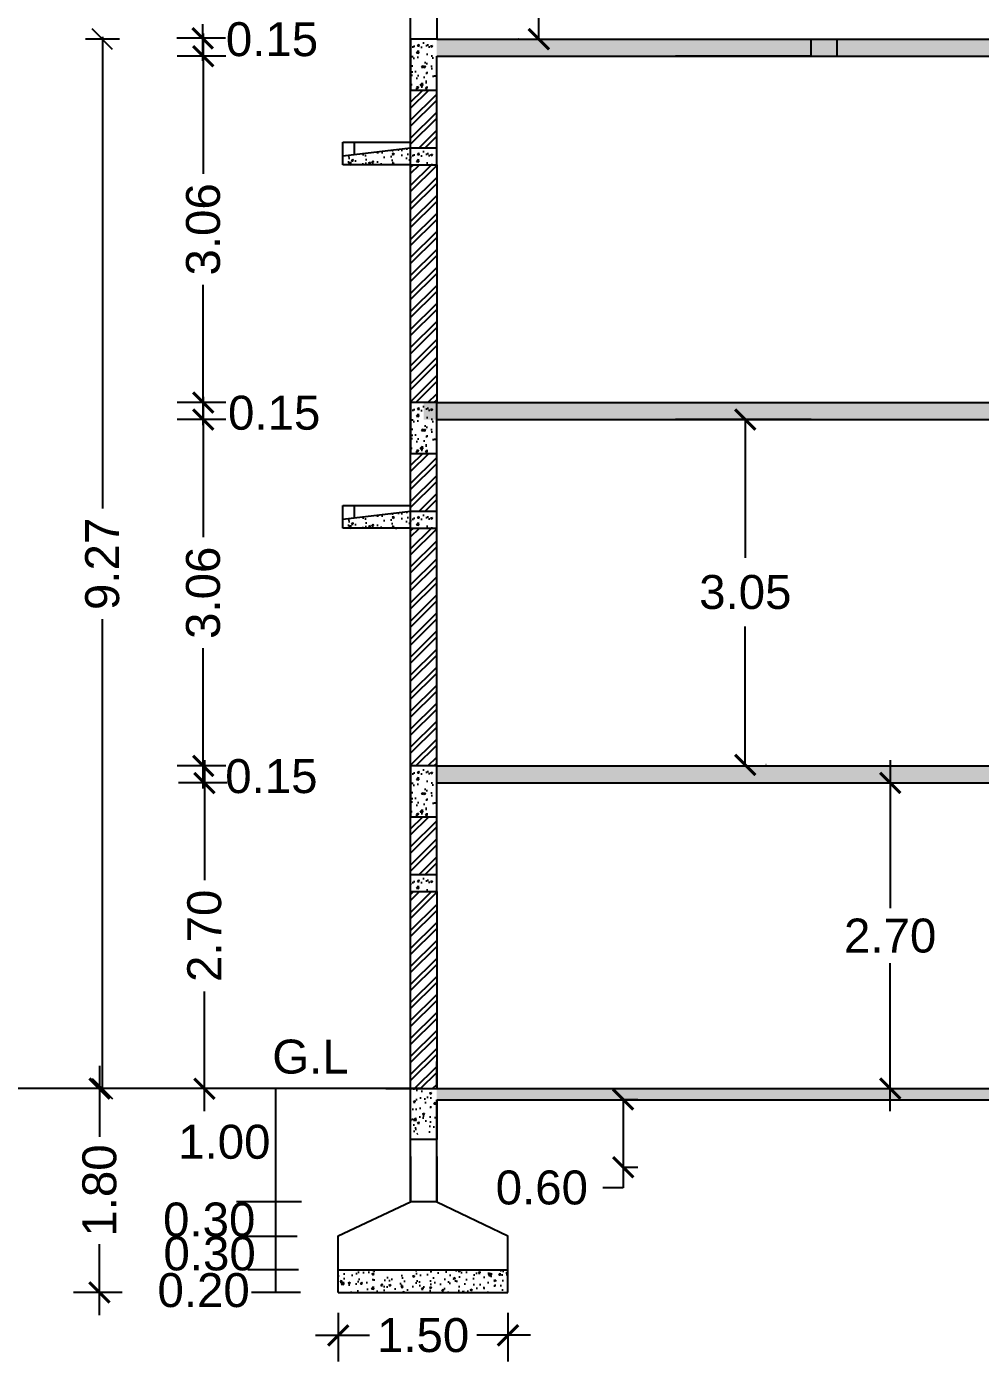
# Model space of a CAD drawing. Header units: metres. Extents: x 5674 to 70840, y 2109 to 4276.
# Drawn here: x 5699.32 to 5707.75, y 2150.93 to 2162.72 of the extents above; entities that cross this region are included whole.
import ezdxf

# ---------------------------------------------------------------- set-up
doc = ezdxf.new("R2010")
doc.units = ezdxf.units.M
for name, color, linetype in [('BLK_1_FLR_0__STILT_HEIGHT', 7, 'Continuous'), ('BLK_1_FLR_1_REGULAR_ROOM_1', 7, 'Continuous'), ('BLK_1_HT_OF_BLDG', 7, 'Continuous'), ('BLK_1_PARAPET_HT', 233, 'Continuous'), ('BLK_1_PLINTH_HEIGHT', 7, 'Continuous')]:
    doc.layers.add(name, color=color, linetype=linetype)
doc.styles.add('S.M.S .HEADING', font='arial.ttf')
doc.styles.get("Standard").update_dxf_attribs({"font": 'arial.ttf'})
doc.dimstyles.get("Standard").update_dxf_attribs({"dimtxt": 0.18, "dimasz": 0.18, "dimexe": 0.18, "dimexo": 0.0625, "dimgap": 0.09, "dimtad": 0, "dimtih": 1, "dimtoh": 1, "dimdec": 4, "dimzin": 0, "dimdsep": 46, "dimtxsty": 'Standard', "dimcen": 0.09, "dimsd1": 1, "dimsd2": 1, "dimadec": 0, "dimazin": 0, "dimtfac": 1, "dimtdec": 4, "dimtofl": 0, "dimtmove": 0, "dimatfit": 3, "dimfxl": 0, "dimtolj": 1, "dimtzin": 0, "dimarcsym": 0})
doc.dimstyles.new('STANDARD$0', dxfattribs={"dimtxt": 0.25, "dimasz": 0.18, "dimexe": 0.15, "dimexo": 0.15, "dimgap": 0.1, "dimtad": 0, "dimzin": 0, "dimdsep": 46, "dimtxsty": 'Standard', "dimblk": 'OBLIQUE', "dimcen": 0.0625, "dimdle": 0.02, "dimadec": 0, "dimazin": 0, "dimtfac": 1, "dimtix": 1, "dimtofl": 0, "dimtmove": 2, "dimatfit": 3, "dimldrblk": 'OBLIQUE', "dimfxl": 0, "dimtolj": 1, "dimtzin": 0, "dimarcsym": 0})

# ---------------------------------------------------------------- blocks, each defined once
blk = doc.blocks.new('_ArchTick')
at = {"color": 0, "linetype": 'ByBlock', "const_width": 0.15}
blk.add_lwpolyline([(-0.5, -0.5), (0.5, 0.5)], dxfattribs=at)
blk = doc.blocks.new('*D18')
at = {"color": 0}
for p, q in [((5702.076, 2151.363), (5702.076, 2150.933)), ((5703.576, 2151.363), (5703.576, 2150.933)), ((5701.876, 2151.163), (5702.351, 2151.163)), ((5703.776, 2151.163), (5703.301, 2151.163))]:
    blk.add_line(p, q, dxfattribs=at)
at = {"layer": 'Defpoints', "color": 0}
for p in [(5702.076, 2152.066), (5703.576, 2152.066), (5703.576, 2151.163)]:
    blk.add_point(p, dxfattribs=at)
at = {"color": 0, "xscale": 0.18, "yscale": 0.18, "zscale": 0.18, "rotation": 180}
blk.add_blockref('_ArchTick', (5702.076, 2151.163), dxfattribs=at)
at = {"color": 0, "xscale": 0.18, "yscale": 0.18, "zscale": 0.18}
blk.add_blockref('_ArchTick', (5703.576, 2151.163), dxfattribs=at)
at = {"color": 0, "insert": (5702.826, 2151.163), "char_height": 0.3, "attachment_point": 5}
blk.add_mtext('\\A1;1.50', dxfattribs=at)
blk = doc.blocks.new('*D37')
at = {"color": 0}
for p, q in [((5700.883, 2159.452), (5700.883, 2158.212)), ((5701.083, 2159.252), (5700.653, 2159.252)), ((5700.883, 2155.992), (5700.883, 2157.233)), ((5701.083, 2156.192), (5700.653, 2156.192))]:
    blk.add_line(p, q, dxfattribs=at)
at = {"layer": 'Defpoints', "color": 0}
for p in [(5700.883, 2159.252), (5702.716, 2159.252), (5702.716, 2156.192)]:
    blk.add_point(p, dxfattribs=at)
at = {"color": 0, "xscale": 0.18, "yscale": 0.18, "zscale": 0.18}
for p, rotation in [((5700.883, 2159.252), 90), ((5700.883, 2156.192), 270)]:
    blk.add_blockref('_ArchTick', p, dxfattribs=dict(at, rotation=rotation))
at = {"color": 0, "insert": (5700.883, 2157.722), "char_height": 0.3, "attachment_point": 5, "rotation": 90}
blk.add_mtext('\\A1;3.06', dxfattribs=at)
blk = doc.blocks.new('*D38')
at = {"color": 0}
for p, q in [((5700.883, 2162.662), (5700.883, 2161.422)), ((5701.083, 2162.462), (5700.653, 2162.462)), ((5700.883, 2159.202), (5700.883, 2160.443)), ((5701.083, 2159.402), (5700.653, 2159.402))]:
    blk.add_line(p, q, dxfattribs=at)
at = {"layer": 'Defpoints', "color": 0}
for p in [(5700.883, 2162.462), (5702.716, 2162.462), (5702.716, 2159.402)]:
    blk.add_point(p, dxfattribs=at)
at = {"color": 0, "xscale": 0.18, "yscale": 0.18, "zscale": 0.18}
for p, rotation in [((5700.883, 2162.462), 90), ((5700.883, 2159.402), 270)]:
    blk.add_blockref('_ArchTick', p, dxfattribs=dict(at, rotation=rotation))
at = {"color": 0, "insert": (5700.883, 2160.932), "char_height": 0.3, "attachment_point": 5, "rotation": 90}
blk.add_mtext('\\A1;3.06', dxfattribs=at)
blk = doc.blocks.new('*D39')
at = {"color": 0}
for p, q in [((5700.894, 2156.242), (5700.894, 2155.184)), ((5701.094, 2156.042), (5700.664, 2156.042)), ((5700.894, 2153.142), (5700.894, 2154.2)), ((5701.094, 2153.342), (5700.664, 2153.342))]:
    blk.add_line(p, q, dxfattribs=at)
at = {"layer": 'Defpoints', "color": 0}
for p in [(5703.439, 2156.042), (5700.894, 2153.342), (5702.716, 2153.342)]:
    blk.add_point(p, dxfattribs=at)
at = {"color": 0, "xscale": 0.18, "yscale": 0.18, "zscale": 0.18}
for p, rotation in [((5700.894, 2156.042), 90), ((5700.894, 2153.342), 270)]:
    blk.add_blockref('_ArchTick', p, dxfattribs=dict(at, rotation=rotation))
at = {"color": 0, "insert": (5700.894, 2154.692), "char_height": 0.3, "attachment_point": 5, "rotation": 90}
blk.add_mtext('\\A1;2.70', dxfattribs=at)
blk = doc.blocks.new('*D40')
at = {"color": 0}
for p, q in [((5699.967, 2153.542), (5699.967, 2152.917)), ((5700.167, 2153.342), (5699.737, 2153.342)), ((5699.967, 2151.342), (5699.967, 2151.967)), ((5700.167, 2151.542), (5699.737, 2151.542))]:
    blk.add_line(p, q, dxfattribs=at)
at = {"layer": 'Defpoints', "color": 0}
for p in [(5702.716, 2153.342), (5699.967, 2151.542), (5702.716, 2151.542)]:
    blk.add_point(p, dxfattribs=at)
at = {"color": 0, "xscale": 0.18, "yscale": 0.18, "zscale": 0.18}
for p, rotation in [((5699.967, 2153.342), 90), ((5699.967, 2151.542), 270)]:
    blk.add_blockref('_ArchTick', p, dxfattribs=dict(at, rotation=rotation))
at = {"color": 0, "insert": (5699.967, 2152.442), "char_height": 0.3, "attachment_point": 5, "rotation": 90}
blk.add_mtext('\\A1;1.80', dxfattribs=at)
blk = doc.blocks.new('_Oblique')
at = {"color": 0, "linetype": 'ByBlock', "lineweight": -2}
blk.add_line((-0.5, -0.5), (0.5, 0.5), dxfattribs=at)
blk = doc.blocks.new('*D58')
at = {"layer": 'BLK_1_HT_OF_BLDG', "color": 0, "linetype": 'ByBlock', "lineweight": -2}
blk.add_line((5700.142, 2162.612), (5699.842, 2162.612), dxfattribs=at)
at = {"layer": 'BLK_1_HT_OF_BLDG', "color": 0, "lineweight": -2}
for p, q in [((5699.992, 2162.632), (5699.992, 2158.467)), ((5699.992, 2153.322), (5699.992, 2157.488)), ((5700.142, 2153.342), (5699.842, 2153.342))]:
    blk.add_line(p, q, dxfattribs=at)
at = {"layer": 'Defpoints', "color": 0}
for p in [(5703.34, 2162.612), (5699.992, 2153.342), (5703.34, 2153.342)]:
    blk.add_point(p, dxfattribs=at)
at = {"layer": 'BLK_1_HT_OF_BLDG', "color": 0, "lineweight": -2, "xscale": 0.18, "yscale": 0.18, "zscale": 0.18}
for p, rotation in [((5699.992, 2162.612), 90), ((5699.992, 2153.342), 270)]:
    blk.add_blockref('_Oblique', p, dxfattribs=dict(at, rotation=rotation))
at = {"layer": 'BLK_1_HT_OF_BLDG', "color": 0, "lineweight": 35, "insert": (5699.992, 2157.977), "char_height": 0.3, "attachment_point": 5, "rotation": 90}
blk.add_mtext('\\A1;9.27', dxfattribs=at)
blk = doc.blocks.new('*D21')
at = {"color": 0}
for p, q in [((5700.879, 2164.02), (5700.879, 2163.695)), ((5701.079, 2163.82), (5700.649, 2163.82)), ((5700.879, 2162.42), (5700.879, 2162.745)), ((5701.079, 2162.62), (5700.649, 2162.62))]:
    blk.add_line(p, q, dxfattribs=at)
at = {"layer": 'Defpoints', "color": 0}
for p in [(5703.654, 2163.82), (5700.879, 2162.62), (5703.654, 2162.62)]:
    blk.add_point(p, dxfattribs=at)
at = {"color": 0, "xscale": 0.18, "yscale": 0.18, "zscale": 0.18}
for p, rotation in [((5700.879, 2163.82), 90), ((5700.879, 2162.62), 270)]:
    blk.add_blockref('_ArchTick', p, dxfattribs=dict(at, rotation=rotation))
at = {"color": 0, "insert": (5700.879, 2163.22), "char_height": 0.3, "attachment_point": 5, "rotation": 90}
blk.add_mtext('\\A1;1.20', dxfattribs=at)
blk = doc.blocks.new('*D96')
at = {"layer": 'BLK_1_FLR_0__STILT_HEIGHT', "color": 0}
for p, q in [((5706.953, 2156.242), (5706.953, 2154.935)), ((5706.953, 2153.142), (5706.953, 2154.449))]:
    blk.add_line(p, q, dxfattribs=at)
at = {"layer": 'BLK_1_FLR_0__STILT_HEIGHT', "color": 0, "lineweight": -2}
for p, q in [((5707.016, 2156.042), (5707.133, 2156.042)), ((5707.016, 2153.342), (5707.133, 2153.342))]:
    blk.add_line(p, q, dxfattribs=at)
at = {"layer": 'Defpoints', "color": 0}
for p in [(5706.953, 2156.042), (5706.953, 2156.042), (5706.953, 2153.342)]:
    blk.add_point(p, dxfattribs=at)
at = {"layer": 'BLK_1_FLR_0__STILT_HEIGHT', "color": 0, "xscale": 0.18, "yscale": 0.18, "zscale": 0.18}
for p, rotation in [((5706.953, 2156.042), 90), ((5706.953, 2153.342), 270)]:
    blk.add_blockref('_ArchTick', p, dxfattribs=dict(at, rotation=rotation))
at = {"layer": 'BLK_1_FLR_0__STILT_HEIGHT', "color": 0, "lineweight": 35, "insert": (5706.953, 2154.692), "char_height": 0.3, "attachment_point": 5}
blk.add_mtext('\\A1;2.70', dxfattribs=at)
blk = doc.blocks.new('*D97')
at = {"layer": 'BLK_1_FLR_1_REGULAR_ROOM_1', "color": 0, "lineweight": -2}
for p, q in [((5705.673, 2159.252), (5705.673, 2158.03)), ((5705.856, 2159.252), (5705.853, 2159.252)), ((5705.673, 2156.202), (5705.673, 2157.424)), ((5705.856, 2156.202), (5705.853, 2156.202))]:
    blk.add_line(p, q, dxfattribs=at)
at = {"layer": 'Defpoints', "color": 0}
for p in [(5705.656, 2159.252), (5705.673, 2159.252), (5705.656, 2156.202)]:
    blk.add_point(p, dxfattribs=at)
at = {"layer": 'BLK_1_FLR_1_REGULAR_ROOM_1', "color": 0, "lineweight": -2, "xscale": 0.18, "yscale": 0.18, "zscale": 0.18}
for p, rotation in [((5705.673, 2159.252), 90), ((5705.673, 2156.202), 270)]:
    blk.add_blockref('_ArchTick', p, dxfattribs=dict(at, rotation=rotation))
at = {"layer": 'BLK_1_FLR_1_REGULAR_ROOM_1', "color": 0, "lineweight": 35, "insert": (5705.673, 2157.727), "char_height": 0.3, "attachment_point": 5, "style": 'S.M.S .HEADING'}
blk.add_mtext('\\A1;3.05', dxfattribs=at)
blk = doc.blocks.new('*D102')
at = {"layer": 'BLK_1_PARAPET_HT', "color": 0, "lineweight": -2}
for p, q in [((5703.671, 2163.812), (5703.668, 2163.812)), ((5703.848, 2163.812), (5703.848, 2163.515)), ((5703.848, 2162.612), (5703.848, 2162.909)), ((5703.671, 2162.612), (5703.668, 2162.612))]:
    blk.add_line(p, q, dxfattribs=at)
at = {"layer": 'Defpoints', "color": 0}
for p in [(5703.848, 2163.812), (5703.871, 2163.812), (5703.871, 2162.612)]:
    blk.add_point(p, dxfattribs=at)
at = {"layer": 'BLK_1_PARAPET_HT', "color": 0, "lineweight": -2, "xscale": 0.18, "yscale": 0.18, "zscale": 0.18}
for p, rotation in [((5703.848, 2163.812), 90), ((5703.848, 2162.612), 270)]:
    blk.add_blockref('_ArchTick', p, dxfattribs=dict(at, rotation=rotation))
at = {"layer": 'BLK_1_PARAPET_HT', "color": 0, "lineweight": 35, "insert": (5703.848, 2163.212), "char_height": 0.3, "attachment_point": 5, "style": 'S.M.S .HEADING'}
blk.add_mtext('\\A1;1.20', dxfattribs=at)
blk = doc.blocks.new('*D106')
at = {"layer": 'BLK_1_PLINTH_HEIGHT', "color": 0, "lineweight": -2}
for p, q in [((5704.594, 2153.247), (5704.724, 2153.247)), ((5704.594, 2153.247), (5704.594, 2152.647)), ((5704.594, 2152.647), (5704.724, 2152.647)), ((5704.594, 2152.647), (5704.594, 2152.467)), ((5704.594, 2152.467), (5704.414, 2152.467))]:
    blk.add_line(p, q, dxfattribs=at)
at = {"layer": 'Defpoints', "color": 0}
for p in [(5704.594, 2153.247), (5704.594, 2152.647), (5704.594, 2152.647)]:
    blk.add_point(p, dxfattribs=at)
at = {"layer": 'BLK_1_PLINTH_HEIGHT', "color": 0, "lineweight": -2, "xscale": 0.18, "yscale": 0.18, "zscale": 0.18}
for p, rotation in [((5704.594, 2153.247), 90), ((5704.594, 2152.647), 270)]:
    blk.add_blockref('_ArchTick', p, dxfattribs=dict(at, rotation=rotation))
at = {"layer": 'BLK_1_PLINTH_HEIGHT', "color": 0, "lineweight": 30, "insert": (5703.875, 2152.467), "char_height": 0.3, "attachment_point": 5, "style": 'S.M.S .HEADING'}
blk.add_mtext('\\A1;0.60', dxfattribs=at)

msp = doc.modelspace()

# ---------------------------------------------------------------- hatches: boundary and pattern name
h = msp.add_hatch()
h.set_pattern_fill('AR-CONC', color=256, scale=0.025, style=0)
h.set_pattern_definition([(50, (5581.33175, 2267.16456), (0.17931505, -0.01568803), [0.01875, -0.20625]), (355, (5581.33175, 2267.16456), (-0.03468783, 0.18804803), [0.015, -0.165]), (100.45144, (5581.3467, 2267.16325), (0.14462721, 0.17236), [0.01593505, -0.17528553]), (46.1842, (5581.33175, 2267.21456), (0.26681033, -0.04137982), [0.028125, -0.309375]), (96.63564, (5581.35398, 2267.2111), (0.2336655, 0.24352965), [0.0239026, -0.26292844]), (351.18416, (5581.33175, 2267.21456), (0.2336655, 0.24352965), [0.0225, -0.2475]), (21, (5581.35675, 2267.20206), (0.14922676, -0.10065472), [0.01875, -0.20625]), (326, (5581.35675, 2267.20206), (0.06082883, 0.18128751), [0.015, -0.165]), (71.45144, (5581.36918, 2267.19367), (0.2100556, 0.08063279), [0.01593505, -0.17528553]), (37.5, (5581.33175, 2267.16456), (0.003039964, 0.083223463), [0, -0.163, 0, -0.1675, 0, -0.165625]), (7.5, (5581.33175, 2267.16456), (0.065767384, 0.09860293), [0, -0.0955, 0, -0.15925, 0, -0.063125]), (327.5, (5581.276, 2267.16456), (0.13345561, -0.005638718), [0, -0.0625, 0, -0.195, 0, -0.25875]), (317.5, (5581.251, 2267.16456), (0.14579654, 0.025026246), [0, -0.08125, 0, -0.1295, 0, -0.18375])])
h.paths.add_polyline_path([(5702.94603, 2162.61218), (5702.71603, 2162.61218), (5702.71603, 2162.16218), (5702.94603, 2162.16218)])
h = msp.add_hatch()
h.set_pattern_fill('AR-CONC', color=256, scale=0.025, style=0)
h.set_pattern_definition([(50, (5640.92652, 2090.50855), (0.17931505, -0.01568803), [0.01875, -0.20625]), (355, (5640.92652, 2090.50855), (-0.03468783, 0.18804803), [0.015, -0.165]), (100.4514, (5640.94146, 2090.50725), (0.14462735, 0.1723599), [0.01593505, -0.17528553]), (46.1842, (5640.92652, 2090.55855), (0.26681026, -0.04137975), [0.028125, -0.309375]), (96.6356, (5640.94875, 2090.5551), (0.2336657, 0.2435295), [0.0239026, -0.26292825]), (351.1842, (5640.92652, 2090.55855), (0.2336655, 0.24352965), [0.0225, -0.2475]), (21, (5640.95152, 2090.54605), (0.14922676, -0.10065472), [0.01875, -0.20625]), (326, (5640.95152, 2090.54605), (0.06082883, 0.1812875), [0.015, -0.165]), (71.4514, (5640.96395, 2090.53766), (0.21005566, 0.08063262), [0.01593505, -0.17528553]), (37.5, (5640.92652, 2090.50855), (0.003039964, 0.083223463), [0, -0.163, 0, -0.1675, 0, -0.165625]), (7.5, (5640.92652, 2090.50855), (0.065767384, 0.09860293), [0, -0.0955, 0, -0.15925, 0, -0.063125]), (327.5, (5640.87077, 2090.50855), (0.13345561, -0.00563872), [0, -0.0625, 0, -0.195, 0, -0.25875]), (317.5, (5640.84577, 2090.50855), (0.14579654, 0.02502625), [0, -0.08125, 0, -0.1295, 0, -0.18375])])
h.paths.add_polyline_path([(5705.7846, 2162.46218), (5705.7846, 2162.61218)], flags=17)
h.paths.add_polyline_path([(5715.29603, 2162.46218), (5715.29603, 2162.61218), (5702.94603, 2162.61218), (5702.94603, 2162.46218)])
h = msp.add_hatch()
h.set_pattern_fill('ANSI32', color=256, scale=0.3, style=0)
h.set_pattern_definition([(45, (5581.33175, 2266.11456), (-0.07954951, 0.07954951), []), (45, (5581.38478, 2266.11456), (-0.07954951, 0.07954951), [])])
h.paths.add_polyline_path([(5702.94603, 2162.16218), (5702.71603, 2162.16218), (5702.71603, 2161.65218), (5702.94603, 2161.65218)])
h = msp.add_hatch()
h.set_pattern_fill('AR-CONC', color=256, scale=0.025, style=0)
h.set_pattern_definition([(50, (5581.33175, 2267.76456), (0.17931505, -0.01568803), [0.01875, -0.20625]), (355, (5581.33175, 2267.76456), (-0.03468783, 0.18804803), [0.015, -0.165]), (100.45144, (5581.3467, 2267.76325), (0.14462721, 0.17236), [0.01593505, -0.17528553]), (46.1842, (5581.33175, 2267.81456), (0.26681033, -0.04137982), [0.028125, -0.309375]), (96.63564, (5581.35398, 2267.8111), (0.2336655, 0.24352965), [0.0239026, -0.26292844]), (351.18416, (5581.33175, 2267.81456), (0.2336655, 0.24352965), [0.0225, -0.2475]), (21, (5581.35675, 2267.80206), (0.14922676, -0.10065472), [0.01875, -0.20625]), (326, (5581.35675, 2267.80206), (0.06082883, 0.18128751), [0.015, -0.165]), (71.45144, (5581.36918, 2267.79367), (0.2100556, 0.08063279), [0.01593505, -0.17528553]), (37.5, (5581.33175, 2267.76456), (0.003039964, 0.083223463), [0, -0.163, 0, -0.1675, 0, -0.165625]), (7.5, (5581.33175, 2267.76456), (0.065767384, 0.09860293), [0, -0.0955, 0, -0.15925, 0, -0.063125]), (327.5, (5581.276, 2267.76456), (0.13345561, -0.005638718), [0, -0.0625, 0, -0.195, 0, -0.25875]), (317.5, (5581.251, 2267.76456), (0.14579654, 0.025026246), [0, -0.08125, 0, -0.1295, 0, -0.18375])])
h.paths.add_polyline_path([(5702.49603, 2161.62651), (5702.11603, 2161.58218), (5702.11603, 2161.50218), (5702.49603, 2161.50218)])
h = msp.add_hatch()
h.set_pattern_fill('AR-CONC', color=256, scale=0.025, style=0)
h.set_pattern_definition([(50, (5581.33175, 2267.76273), (0.17931505, -0.01568803), [0.01875, -0.20625]), (355, (5581.33175, 2267.76273), (-0.03468783, 0.18804803), [0.015, -0.165]), (100.45144, (5581.3467, 2267.76143), (0.14462721, 0.17236), [0.01593505, -0.17528553]), (46.1842, (5581.33175, 2267.81273), (0.26681033, -0.04137982), [0.028125, -0.309375]), (96.63564, (5581.35398, 2267.80929), (0.2336655, 0.24352965), [0.0239026, -0.26292844]), (351.18416, (5581.33175, 2267.81273), (0.2336655, 0.24352965), [0.0225, -0.2475]), (21, (5581.35675, 2267.80023), (0.14922676, -0.10065472), [0.01875, -0.20625]), (326, (5581.35675, 2267.80023), (0.06082883, 0.18128751), [0.015, -0.165]), (71.45144, (5581.36918, 2267.79185), (0.2100556, 0.08063279), [0.01593505, -0.17528553]), (37.5, (5581.33175, 2267.762734), (0.003039964, 0.083223463), [0, -0.163, 0, -0.1675, 0, -0.165625]), (7.5, (5581.33175, 2267.76273), (0.065767384, 0.09860293), [0, -0.0955, 0, -0.15925, 0, -0.063125]), (327.5, (5581.276, 2267.762734), (0.13345561, -0.005638718), [0, -0.0625, 0, -0.195, 0, -0.25875]), (317.5, (5581.251, 2267.76273), (0.14579654, 0.025026246), [0, -0.08125, 0, -0.1295, 0, -0.18375])])
h.paths.add_polyline_path([(5702.71603, 2161.65035), (5702.49603, 2161.62468), (5702.49603, 2161.50035), (5702.71603, 2161.50035)])
h = msp.add_hatch()
h.set_pattern_fill('AR-CONC', color=256, scale=0.025, style=0)
h.set_pattern_definition([(50, (5581.33175, 2266.20456), (0.17931505, -0.01568803), [0.01875, -0.20625]), (355, (5581.33175, 2266.20456), (-0.03468783, 0.18804803), [0.015, -0.165]), (100.45144, (5581.3467, 2266.20325), (0.14462721, 0.17236), [0.01593505, -0.17528553]), (46.1842, (5581.33175, 2266.25456), (0.26681033, -0.04137982), [0.028125, -0.309375]), (96.63564, (5581.35398, 2266.2511), (0.2336655, 0.24352965), [0.0239026, -0.26292844]), (351.18416, (5581.33175, 2266.25456), (0.2336655, 0.24352965), [0.0225, -0.2475]), (21, (5581.35675, 2266.24206), (0.14922676, -0.10065472), [0.01875, -0.20625]), (326, (5581.35675, 2266.24206), (0.06082883, 0.18128751), [0.015, -0.165]), (71.45144, (5581.36918, 2266.23367), (0.2100556, 0.08063279), [0.01593505, -0.17528553]), (37.5, (5581.33175, 2266.20456), (0.003039964, 0.083223463), [0, -0.163, 0, -0.1675, 0, -0.165625]), (7.5, (5581.33175, 2266.20456), (0.065767384, 0.09860293), [0, -0.0955, 0, -0.15925, 0, -0.063125]), (327.5, (5581.276, 2266.20456), (0.13345561, -0.005638718), [0, -0.0625, 0, -0.195, 0, -0.25875]), (317.5, (5581.251, 2266.20456), (0.14579654, 0.025026246), [0, -0.08125, 0, -0.1295, 0, -0.18375])])
h.paths.add_polyline_path([(5702.94603, 2161.65218), (5702.71603, 2161.65218), (5702.71603, 2161.50218), (5702.94603, 2161.50218)])
h = msp.add_hatch()
h.set_pattern_fill('ANSI32', color=256, scale=0.3, style=0)
h.set_pattern_definition([(45, (5581.33175, 2267.76456), (-0.07954951, 0.07954951), []), (45, (5581.38478, 2267.76456), (-0.07954951, 0.07954951), [])])
h.paths.add_polyline_path([(5702.94603, 2161.50218), (5702.71603, 2161.50218), (5702.71603, 2159.40218), (5702.94603, 2159.40218)])
h = msp.add_hatch()
h.set_pattern_fill('AR-CONC', color=256, scale=0.025, style=0)
h.set_pattern_definition([(50, (5581.33175, 2263.95456), (0.17931505, -0.01568803), [0.01875, -0.20625]), (355, (5581.33175, 2263.95456), (-0.03468783, 0.18804803), [0.015, -0.165]), (100.45144, (5581.3467, 2263.95325), (0.14462721, 0.17236), [0.01593505, -0.17528553]), (46.1842, (5581.33175, 2264.00456), (0.26681033, -0.04137982), [0.028125, -0.309375]), (96.63564, (5581.35398, 2264.0011), (0.2336655, 0.24352965), [0.0239026, -0.26292844]), (351.18416, (5581.33175, 2264.00456), (0.2336655, 0.24352965), [0.0225, -0.2475]), (21, (5581.35675, 2263.99206), (0.14922676, -0.10065472), [0.01875, -0.20625]), (326, (5581.35675, 2263.99206), (0.06082883, 0.18128751), [0.015, -0.165]), (71.45144, (5581.36918, 2263.98367), (0.2100556, 0.08063279), [0.01593505, -0.17528553]), (37.5, (5581.33175, 2263.95456), (0.003039964, 0.083223463), [0, -0.163, 0, -0.1675, 0, -0.165625]), (7.5, (5581.33175, 2263.95456), (0.065767384, 0.09860293), [0, -0.0955, 0, -0.15925, 0, -0.063125]), (327.5, (5581.276, 2263.95456), (0.13345561, -0.005638718), [0, -0.0625, 0, -0.195, 0, -0.25875]), (317.5, (5581.251, 2263.95456), (0.14579654, 0.025026246), [0, -0.08125, 0, -0.1295, 0, -0.18375])])
h.paths.add_polyline_path([(5702.94603, 2159.40218), (5702.71603, 2159.40218), (5702.71603, 2158.95218), (5702.94603, 2158.95218)])
h = msp.add_hatch()
h.set_pattern_fill('AR-CONC', color=256, scale=0.025, style=0)
h.set_pattern_definition([(50, (5640.81152, 2087.29855), (0.17931505, -0.01568803), [0.01875, -0.20625]), (355, (5640.81152, 2087.29855), (-0.03468783, 0.18804803), [0.015, -0.165]), (100.4514, (5640.82646, 2087.29725), (0.14462735, 0.17235989), [0.01593505, -0.17528553]), (46.1842, (5640.81152, 2087.34855), (0.26681026, -0.04137975), [0.028125, -0.309375]), (96.6356, (5640.83375, 2087.3451), (0.2336657, 0.24352947), [0.0239026, -0.26292825]), (351.1842, (5640.81152, 2087.34855), (0.2336655, 0.24352965), [0.0225, -0.2475]), (21, (5640.83652, 2087.33605), (0.14922676, -0.10065472), [0.01875, -0.20625]), (326, (5640.83652, 2087.33605), (0.06082883, 0.1812875), [0.015, -0.165]), (71.4514, (5640.84895, 2087.32766), (0.21005566, 0.08063262), [0.01593505, -0.17528553]), (37.5, (5640.81152, 2087.29855), (0.003039964, 0.083223463), [0, -0.163, 0, -0.1675, 0, -0.165625]), (7.5, (5640.81152, 2087.29855), (0.065767384, 0.09860293), [0, -0.0955, 0, -0.15925, 0, -0.063125]), (327.5, (5640.75577, 2087.29855), (0.13345561, -0.00563872), [0, -0.0625, 0, -0.195, 0, -0.25875]), (317.5, (5640.73077, 2087.29855), (0.14579654, 0.02502625), [0, -0.08125, 0, -0.1295, 0, -0.18375])])
h.paths.add_polyline_path([(5705.6696, 2159.25218), (5705.6696, 2159.40218)], flags=17)
h.paths.add_polyline_path([(5719.14103, 2159.25218), (5719.14103, 2159.40218), (5702.83103, 2159.40218), (5702.83103, 2159.25218)])
h.paths.add_polyline_path([(5720.66103, 2159.40218), (5720.66103, 2159.25218), (5720.89103, 2159.25218), (5720.89103, 2159.40218)])
h = msp.add_hatch()
h.set_pattern_fill('ANSI32', color=256, scale=0.3, style=0)
h.set_pattern_definition([(45, (5581.33175, 2262.90456), (-0.07954951, 0.07954951), []), (45, (5581.38478, 2262.90456), (-0.07954951, 0.07954951), [])])
h.paths.add_polyline_path([(5702.94603, 2158.95218), (5702.71603, 2158.95218), (5702.71603, 2158.44218), (5702.94603, 2158.44218)])
h = msp.add_hatch()
h.set_pattern_fill('AR-CONC', color=256, scale=0.025, style=0)
h.set_pattern_definition([(50, (5581.33175, 2264.55273), (0.17931505, -0.01568803), [0.01875, -0.20625]), (355, (5581.33175, 2264.55273), (-0.03468783, 0.18804803), [0.015, -0.165]), (100.45144, (5581.3467, 2264.55143), (0.14462721, 0.17236), [0.01593505, -0.17528553]), (46.1842, (5581.33175, 2264.60273), (0.26681033, -0.04137982), [0.028125, -0.309375]), (96.63564, (5581.35398, 2264.59929), (0.2336655, 0.24352965), [0.0239026, -0.26292844]), (351.18416, (5581.33175, 2264.60273), (0.2336655, 0.24352965), [0.0225, -0.2475]), (21, (5581.35675, 2264.59023), (0.14922676, -0.10065472), [0.01875, -0.20625]), (326, (5581.35675, 2264.59023), (0.06082883, 0.18128751), [0.015, -0.165]), (71.45144, (5581.36918, 2264.58185), (0.2100556, 0.08063279), [0.01593505, -0.17528553]), (37.5, (5581.33175, 2264.552734), (0.003039964, 0.083223463), [0, -0.163, 0, -0.1675, 0, -0.165625]), (7.5, (5581.33175, 2264.55273), (0.065767384, 0.09860293), [0, -0.0955, 0, -0.15925, 0, -0.063125]), (327.5, (5581.276, 2264.552734), (0.13345561, -0.005638718), [0, -0.0625, 0, -0.195, 0, -0.25875]), (317.5, (5581.251, 2264.55273), (0.14579654, 0.025026246), [0, -0.08125, 0, -0.1295, 0, -0.18375])])
h.paths.add_polyline_path([(5702.71603, 2158.44035), (5702.49603, 2158.41468), (5702.49603, 2158.29035), (5702.71603, 2158.29035)])
h = msp.add_hatch()
h.set_pattern_fill('AR-CONC', color=256, scale=0.025, style=0)
h.set_pattern_definition([(50, (5581.33175, 2262.99456), (0.17931505, -0.01568803), [0.01875, -0.20625]), (355, (5581.33175, 2262.99456), (-0.03468783, 0.18804803), [0.015, -0.165]), (100.45144, (5581.3467, 2262.99325), (0.14462721, 0.17236), [0.01593505, -0.17528553]), (46.1842, (5581.33175, 2263.04456), (0.26681033, -0.04137982), [0.028125, -0.309375]), (96.63564, (5581.35398, 2263.0411), (0.2336655, 0.24352965), [0.0239026, -0.26292844]), (351.18416, (5581.33175, 2263.04456), (0.2336655, 0.24352965), [0.0225, -0.2475]), (21, (5581.35675, 2263.03206), (0.14922676, -0.10065472), [0.01875, -0.20625]), (326, (5581.35675, 2263.03206), (0.06082883, 0.18128751), [0.015, -0.165]), (71.45144, (5581.36918, 2263.02367), (0.2100556, 0.08063279), [0.01593505, -0.17528553]), (37.5, (5581.33175, 2262.99456), (0.003039964, 0.083223463), [0, -0.163, 0, -0.1675, 0, -0.165625]), (7.5, (5581.33175, 2262.99456), (0.065767384, 0.09860293), [0, -0.0955, 0, -0.15925, 0, -0.063125]), (327.5, (5581.276, 2262.99456), (0.13345561, -0.005638718), [0, -0.0625, 0, -0.195, 0, -0.25875]), (317.5, (5581.251, 2262.99456), (0.14579654, 0.025026246), [0, -0.08125, 0, -0.1295, 0, -0.18375])])
h.paths.add_polyline_path([(5702.94603, 2158.44218), (5702.71603, 2158.44218), (5702.71603, 2158.29218), (5702.94603, 2158.29218)])
h = msp.add_hatch()
h.set_pattern_fill('AR-CONC', color=256, scale=0.025, style=0)
h.set_pattern_definition([(50, (5581.33175, 2264.55456), (0.17931505, -0.01568803), [0.01875, -0.20625]), (355, (5581.33175, 2264.55456), (-0.03468783, 0.18804803), [0.015, -0.165]), (100.45144, (5581.3467, 2264.55325), (0.14462721, 0.17236), [0.01593505, -0.17528553]), (46.1842, (5581.33175, 2264.60456), (0.26681033, -0.04137982), [0.028125, -0.309375]), (96.63564, (5581.35398, 2264.6011), (0.2336655, 0.24352965), [0.0239026, -0.26292844]), (351.18416, (5581.33175, 2264.60456), (0.2336655, 0.24352965), [0.0225, -0.2475]), (21, (5581.35675, 2264.59206), (0.14922676, -0.10065472), [0.01875, -0.20625]), (326, (5581.35675, 2264.59206), (0.06082883, 0.18128751), [0.015, -0.165]), (71.45144, (5581.36918, 2264.58367), (0.2100556, 0.08063279), [0.01593505, -0.17528553]), (37.5, (5581.33175, 2264.55456), (0.003039964, 0.083223463), [0, -0.163, 0, -0.1675, 0, -0.165625]), (7.5, (5581.33175, 2264.55456), (0.065767384, 0.09860293), [0, -0.0955, 0, -0.15925, 0, -0.063125]), (327.5, (5581.276, 2264.55456), (0.13345561, -0.005638718), [0, -0.0625, 0, -0.195, 0, -0.25875]), (317.5, (5581.251, 2264.55456), (0.14579654, 0.025026246), [0, -0.08125, 0, -0.1295, 0, -0.18375])])
h.paths.add_polyline_path([(5702.49603, 2158.41651), (5702.11603, 2158.37218), (5702.11603, 2158.29218), (5702.49603, 2158.29218)])
h = msp.add_hatch()
h.set_pattern_fill('ANSI32', color=256, scale=0.3, style=0)
h.set_pattern_definition([(45, (5581.33175, 2264.55456), (-0.07954951, 0.07954951), []), (45, (5581.38478, 2264.55456), (-0.07954951, 0.07954951), [])])
h.paths.add_polyline_path([(5702.94603, 2158.29218), (5702.71603, 2158.29218), (5702.71603, 2156.19218), (5702.94603, 2156.19218)])
h = msp.add_hatch()
h.set_pattern_fill('AR-CONC', color=256, scale=0.025, style=0)
h.set_pattern_definition([(50, (5581.33175, 2260.74456), (0.17931505, -0.01568803), [0.01875, -0.20625]), (355, (5581.33175, 2260.74456), (-0.03468783, 0.18804803), [0.015, -0.165]), (100.45144, (5581.3467, 2260.74325), (0.14462721, 0.17236), [0.01593505, -0.17528553]), (46.1842, (5581.33175, 2260.79456), (0.26681033, -0.04137982), [0.028125, -0.309375]), (96.63564, (5581.35398, 2260.7911), (0.2336655, 0.24352965), [0.0239026, -0.26292844]), (351.18416, (5581.33175, 2260.79456), (0.2336655, 0.24352965), [0.0225, -0.2475]), (21, (5581.35675, 2260.78206), (0.14922676, -0.10065472), [0.01875, -0.20625]), (326, (5581.35675, 2260.78206), (0.06082883, 0.18128751), [0.015, -0.165]), (71.45144, (5581.36918, 2260.77367), (0.2100556, 0.08063279), [0.01593505, -0.17528553]), (37.5, (5581.33175, 2260.74456), (0.003039964, 0.083223463), [0, -0.163, 0, -0.1675, 0, -0.165625]), (7.5, (5581.33175, 2260.74456), (0.065767384, 0.09860293), [0, -0.0955, 0, -0.15925, 0, -0.063125]), (327.5, (5581.276, 2260.74456), (0.13345561, -0.005638718), [0, -0.0625, 0, -0.195, 0, -0.25875]), (317.5, (5581.251, 2260.74456), (0.14579654, 0.025026246), [0, -0.08125, 0, -0.1295, 0, -0.18375])])
h.paths.add_polyline_path([(5702.94603, 2156.19218), (5702.71603, 2156.19218), (5702.71603, 2155.74218), (5702.94603, 2155.74218)])
h = msp.add_hatch()
h.set_pattern_fill('AR-CONC', color=256, scale=0.025, style=0)
h.set_pattern_definition([(50, (5640.92652, 2084.08855), (0.17931505, -0.01568803), [0.01875, -0.20625]), (355, (5640.92652, 2084.08855), (-0.03468783, 0.18804803), [0.015, -0.165]), (100.4514, (5640.94146, 2084.08725), (0.14462735, 0.17235989), [0.01593505, -0.17528553]), (46.1842, (5640.92652, 2084.13855), (0.26681026, -0.04137975), [0.028125, -0.309375]), (96.6356, (5640.94875, 2084.1351), (0.2336657, 0.24352947), [0.0239026, -0.26292825]), (351.1842, (5640.92652, 2084.13855), (0.2336655, 0.24352965), [0.0225, -0.2475]), (21, (5640.95152, 2084.12605), (0.14922676, -0.10065472), [0.01875, -0.20625]), (326, (5640.95152, 2084.12605), (0.06082883, 0.1812875), [0.015, -0.165]), (71.4514, (5640.96395, 2084.11766), (0.21005566, 0.08063262), [0.01593505, -0.17528553]), (37.5, (5640.92652, 2084.08855), (0.003039964, 0.083223463), [0, -0.163, 0, -0.1675, 0, -0.165625]), (7.5, (5640.92652, 2084.08855), (0.065767384, 0.09860293), [0, -0.0955, 0, -0.15925, 0, -0.063125]), (327.5, (5640.87077, 2084.08855), (0.13345561, -0.00563872), [0, -0.0625, 0, -0.195, 0, -0.25875]), (317.5, (5640.84577, 2084.08855), (0.14579654, 0.02502625), [0, -0.08125, 0, -0.1295, 0, -0.18375])])
h.paths.add_polyline_path([(5705.7846, 2156.04218), (5705.7846, 2156.19218)], flags=17)
h.paths.add_polyline_path([(5719.25603, 2156.04218), (5719.25603, 2156.19218), (5702.94603, 2156.19218), (5702.94603, 2156.04218)])
h.paths.add_polyline_path([(5720.77603, 2156.19218), (5720.77603, 2156.04218), (5721.00603, 2156.04218), (5721.00603, 2156.19218)])
h = msp.add_hatch()
h.set_pattern_fill('ANSI32', color=256, scale=0.3, style=0)
h.set_pattern_definition([(45, (5581.33175, 2259.69456), (-0.07954951, 0.07954951), []), (45, (5581.38478, 2259.69456), (-0.07954951, 0.07954951), [])])
h.paths.add_polyline_path([(5702.94603, 2155.74218), (5702.71603, 2155.74218), (5702.71603, 2155.23218), (5702.94603, 2155.23218)])
h = msp.add_hatch()
h.set_pattern_fill('AR-CONC', color=256, scale=0.025, style=0)
h.set_pattern_definition([(50, (5581.33175, 2259.78456), (0.17931505, -0.01568803), [0.01875, -0.20625]), (355, (5581.33175, 2259.78456), (-0.03468783, 0.18804803), [0.015, -0.165]), (100.45144, (5581.3467, 2259.78325), (0.14462721, 0.17236), [0.01593505, -0.17528553]), (46.1842, (5581.33175, 2259.83456), (0.26681033, -0.04137982), [0.028125, -0.309375]), (96.63564, (5581.35398, 2259.8311), (0.2336655, 0.24352965), [0.0239026, -0.26292844]), (351.18416, (5581.33175, 2259.83456), (0.2336655, 0.24352965), [0.0225, -0.2475]), (21, (5581.35675, 2259.82206), (0.14922676, -0.10065472), [0.01875, -0.20625]), (326, (5581.35675, 2259.82206), (0.06082883, 0.18128751), [0.015, -0.165]), (71.45144, (5581.36918, 2259.81367), (0.2100556, 0.08063279), [0.01593505, -0.17528553]), (37.5, (5581.33175, 2259.78456), (0.003039964, 0.083223463), [0, -0.163, 0, -0.1675, 0, -0.165625]), (7.5, (5581.33175, 2259.78456), (0.065767384, 0.09860293), [0, -0.0955, 0, -0.15925, 0, -0.063125]), (327.5, (5581.276, 2259.78456), (0.13345561, -0.005638718), [0, -0.0625, 0, -0.195, 0, -0.25875]), (317.5, (5581.251, 2259.78456), (0.14579654, 0.025026246), [0, -0.08125, 0, -0.1295, 0, -0.18375])])
h.paths.add_polyline_path([(5702.94603, 2155.23218), (5702.71603, 2155.23218), (5702.71603, 2155.08218), (5702.94603, 2155.08218)])
h = msp.add_hatch()
h.set_pattern_fill('ANSI32', color=256, scale=0.3, style=0)
h.set_pattern_definition([(45, (5581.33175, 2261.34456), (-0.07954951, 0.07954951), []), (45, (5581.38478, 2261.34456), (-0.07954951, 0.07954951), [])])
h.paths.add_polyline_path([(5702.94603, 2155.08218), (5702.71603, 2155.08218), (5702.71603, 2153.34218), (5702.94603, 2153.34218)])
h = msp.add_hatch()
h.set_pattern_fill('AR-CONC', color=256, scale=0.025, style=0)
h.set_pattern_definition([(50, (5581.33175, 2201.21841), (0.17931505, -0.01568803), [0.01875, -0.20625]), (355, (5581.33175, 2201.21841), (-0.03468783, 0.18804803), [0.015, -0.165]), (100.45144, (5581.3467, 2201.2171), (0.14462721, 0.17236), [0.01593505, -0.17528553]), (46.1842, (5581.33175, 2201.26841), (0.26681033, -0.04137982), [0.028125, -0.309375]), (96.63564, (5581.35398, 2201.26496), (0.2336655, 0.24352965), [0.0239026, -0.26292844]), (351.18416, (5581.33175, 2201.2684), (0.2336655, 0.24352965), [0.0225, -0.2475]), (21, (5581.35675, 2201.25591), (0.14922676, -0.10065472), [0.01875, -0.20625]), (326, (5581.35675, 2201.25591), (0.06082883, 0.1812875), [0.015, -0.165]), (71.45144, (5581.36918, 2201.24752), (0.2100556, 0.08063279), [0.01593505, -0.17528553]), (37.5, (5581.33175, 2201.21841), (0.003039964, 0.083223463), [0, -0.163, 0, -0.1675, 0, -0.165625]), (7.5, (5581.33175, 2201.21841), (0.065767384, 0.09860293), [0, -0.0955, 0, -0.15925, 0, -0.063125]), (327.5, (5581.276, 2201.21841), (0.13345561, -0.005638718), [0, -0.0625, 0, -0.195, 0, -0.25875]), (317.5, (5581.251, 2201.21841), (0.14579654, 0.02502625), [0, -0.08125, 0, -0.1295, 0, -0.18375])])
h.paths.add_polyline_path([(5702.94603, 2153.24218), (5702.94603, 2153.34218), (5702.71603, 2153.34218), (5702.71603, 2152.94218), (5702.94603, 2152.94218)])
h = msp.add_hatch()
h.set_pattern_fill('AR-CONC', color=256, scale=0.025, style=0)
h.set_pattern_definition([(50, (5640.9343, 2081.26026), (0.17931505, -0.01568803), [0.01875, -0.20625]), (355, (5640.9343, 2081.26026), (-0.03468783, 0.18804803), [0.015, -0.165]), (100.4514, (5640.94924, 2081.25895), (0.14462735, 0.1723599), [0.01593505, -0.17528553]), (46.1842, (5640.9343, 2081.31026), (0.26681026, -0.04137975), [0.028125, -0.309375]), (96.6356, (5640.95653, 2081.3068), (0.2336657, 0.2435295), [0.0239026, -0.26292825]), (351.1842, (5640.9343, 2081.31026), (0.2336655, 0.24352965), [0.0225, -0.2475]), (21, (5640.9593, 2081.29776), (0.14922676, -0.10065472), [0.01875, -0.20625]), (326, (5640.9593, 2081.29776), (0.06082883, 0.1812875), [0.015, -0.165]), (71.4514, (5640.97173, 2081.28937), (0.21005566, 0.08063262), [0.01593505, -0.17528553]), (37.5, (5640.934295, 2081.26026), (0.003039964, 0.083223463), [0, -0.163, 0, -0.1675, 0, -0.165625]), (7.5, (5640.934295, 2081.26026), (0.065767384, 0.09860293), [0, -0.0955, 0, -0.15925, 0, -0.063125]), (327.5, (5640.878545, 2081.26026), (0.13345561, -0.00563872), [0, -0.0625, 0, -0.195, 0, -0.25875]), (317.5, (5640.85354, 2081.26026), (0.14579654, 0.02502625), [0, -0.08125, 0, -0.1295, 0, -0.18375])])
h.paths.add_polyline_path([(5708.99741, 2153.24218), (5708.99741, 2153.34218), (5707.84603, 2153.34218), (5702.94603, 2153.34218), (5702.94603, 2153.24218)])
h.paths.add_polyline_path([(5708.99741, 2153.34218), (5708.99741, 2153.24218), (5709.78339, 2153.24218), (5709.78339, 2153.34218)])
h.paths.add_polyline_path([(5709.78339, 2153.34218), (5709.78339, 2153.24218), (5713.13603, 2153.24218), (5713.13603, 2153.33743)])
h = msp.add_hatch()
h.set_pattern_fill('AR-CONC', color=256, scale=0.025, style=0)
h.set_pattern_definition([(50, (5641.0443, 2081.86026), (0.17931505, -0.01568803), [0.01875, -0.20625]), (355, (5641.0443, 2081.86026), (-0.03468783, 0.18804803), [0.015, -0.165]), (100.4514, (5641.05924, 2081.85895), (0.14462735, 0.1723599), [0.01593505, -0.17528553]), (46.1842, (5641.0443, 2081.91026), (0.26681026, -0.04137975), [0.028125, -0.309375]), (96.6356, (5641.06653, 2081.9068), (0.2336657, 0.2435295), [0.0239026, -0.26292825]), (351.1842, (5641.0443, 2081.91026), (0.2336655, 0.24352965), [0.0225, -0.2475]), (21, (5641.0693, 2081.89776), (0.14922676, -0.10065472), [0.01875, -0.20625]), (326, (5641.0693, 2081.89776), (0.06082883, 0.1812875), [0.015, -0.165]), (71.4514, (5641.08173, 2081.88937), (0.21005566, 0.08063262), [0.01593505, -0.17528553]), (37.5, (5641.044295, 2081.86026), (0.003039964, 0.083223463), [0, -0.163, 0, -0.1675, 0, -0.165625]), (7.5, (5641.044295, 2081.86026), (0.065767384, 0.09860293), [0, -0.0955, 0, -0.15925, 0, -0.063125]), (327.5, (5640.988545, 2081.86026), (0.13345561, -0.00563872), [0, -0.0625, 0, -0.195, 0, -0.25875]), (317.5, (5640.96354, 2081.86026), (0.14579654, 0.02502625), [0, -0.08125, 0, -0.1295, 0, -0.18375])])
h.paths.add_polyline_path([(5702.07603, 2151.74218), (5702.07603, 2151.54218), (5703.57603, 2151.54218), (5703.57603, 2151.74218)])

# ---------------------------------------------------------------- linework, layer by layer
for p, q in [((5702.71603, 2162.61984), (5702.71603, 2163.81984)), ((5702.94603, 2163.81984), (5702.94603, 2162.61218)), ((5702.71603, 2162.61218), (5702.71603, 2163.61218)), ((5702.71603, 2162.61218), (5702.71603, 2163.61218)), ((5702.71603, 2162.01218), (5702.71603, 2163.61218)), ((5702.71603, 2162.61218), (5702.71603, 2163.61218)), ((5702.94603, 2162.61218), (5702.71603, 2162.61218)), ((5702.71603, 2162.61218), (5702.71603, 2162.46218)), ((5702.94603, 2162.61218), (5706.25603, 2162.61218)), ((5705.08574, 2162.61218), (5715.29603, 2162.61218)), ((5706.25603, 2162.46218), (5706.25603, 2162.61218)), ((5706.25603, 2162.61218), (5706.48603, 2162.61218)), ((5706.25603, 2162.61218), (5706.48603, 2162.61218)), ((5706.48603, 2162.46218), (5706.48603, 2162.61218)), ((5706.67723, 2162.61218), (5707.67723, 2162.61218)), ((5702.71603, 2158.80218), (5702.71603, 2162.46218)), ((5702.71603, 2162.46218), (5702.71603, 2162.16218)), ((5702.94603, 2161.50218), (5702.94603, 2162.46218)), ((5702.94603, 2162.46218), (5706.25603, 2162.46218)), ((5702.94603, 2162.46218), (5715.29603, 2162.46218)), ((5706.25603, 2162.46218), (5705.05603, 2162.46218)), ((5702.71603, 2162.16218), (5702.94603, 2162.16218)), ((5702.11603, 2161.50218), (5702.11603, 2161.70218)), ((5702.11603, 2161.70218), (5702.71603, 2161.70218)), ((5702.11603, 2161.70218), (5702.21603, 2161.70218)), ((5702.11603, 2161.58218), (5702.71603, 2161.65218)), ((5702.21603, 2161.70218), (5702.21642, 2161.59389)), ((5702.71603, 2161.65218), (5702.94603, 2161.65218)), ((5702.11603, 2161.50218), (5702.11603, 2161.58218)), ((5702.71603, 2161.50218), (5702.11603, 2161.50218)), ((5702.71603, 2161.50218), (5702.94603, 2161.50218)), ((5702.94603, 2161.50218), (5702.94603, 2159.40218)), ((5702.71603, 2159.40218), (5702.71603, 2160.40218)), ((5702.71603, 2159.40218), (5702.71603, 2160.40218)), ((5702.94603, 2159.40218), (5702.71603, 2159.40218)), ((5702.71603, 2159.40218), (5702.71603, 2159.25218)), ((5702.94603, 2159.25218), (5702.94603, 2159.40218)), ((5702.94603, 2159.40218), (5706.25603, 2159.40218)), ((5704.97074, 2159.40218), (5719.14103, 2159.40218)), ((5705.08574, 2159.40218), (5719.25603, 2159.40218)), ((5706.25603, 2159.40218), (5706.48603, 2159.40218)), ((5702.71603, 2155.59218), (5702.71603, 2159.25218)), ((5702.71603, 2159.25218), (5702.71603, 2158.95218)), ((5702.94603, 2158.29218), (5702.94603, 2159.25218)), ((5702.94603, 2159.25218), (5706.25603, 2159.25218)), ((5702.94603, 2159.25218), (5719.25603, 2159.25218)), ((5706.25603, 2159.25218), (5705.05603, 2159.25218)), ((5702.71603, 2158.95218), (5702.94603, 2158.95218)), ((5702.11603, 2158.29218), (5702.11603, 2158.49218)), ((5702.11603, 2158.49218), (5702.71603, 2158.49218)), ((5702.11603, 2158.49218), (5702.21603, 2158.49218)), ((5702.11603, 2158.37218), (5702.71603, 2158.44218)), ((5702.21603, 2158.49218), (5702.21642, 2158.38389)), ((5702.71603, 2158.44218), (5702.94603, 2158.44218)), ((5702.11603, 2158.29218), (5702.11603, 2158.37218)), ((5702.71603, 2158.29218), (5702.11603, 2158.29218)), ((5702.71603, 2158.29218), (5702.94603, 2158.29218)), ((5702.94603, 2156.19218), (5702.94603, 2158.29218)), ((5702.71603, 2156.19218), (5702.71603, 2157.19218)), ((5702.94603, 2156.19218), (5702.71603, 2156.19218)), ((5702.71603, 2156.19218), (5702.71603, 2156.04218)), ((5702.94603, 2156.19218), (5706.25603, 2156.19218)), ((5702.94603, 2156.04218), (5702.94603, 2156.19218)), ((5705.08574, 2156.19218), (5719.25603, 2156.19218)), ((5702.71603, 2156.04218), (5702.71603, 2155.74218)), ((5702.94603, 2156.04218), (5706.25603, 2156.04218)), ((5702.94603, 2156.04218), (5711.05603, 2156.04218)), ((5702.94603, 2155.08218), (5702.94603, 2156.04218)), ((5702.71603, 2155.74218), (5702.94603, 2155.74218)), ((5702.71603, 2152.34218), (5702.71603, 2155.59218)), ((5702.94603, 2155.08218), (5702.94603, 2155.39218)), ((5702.71603, 2155.23218), (5702.94603, 2155.23218)), ((5702.71603, 2155.08218), (5702.94603, 2155.08218)), ((5702.94603, 2155.08218), (5702.94603, 2153.34218)), ((5702.94603, 2153.34218), (5702.94603, 2153.58218)), ((5702.81484, 2153.34218), (5687.54891, 2153.34218)), ((5702.49603, 2153.34218), (5700.23156, 2153.34218)), ((5701.52603, 2151.54218), (5701.52603, 2153.34218)), ((5702.49603, 2153.34218), (5702.71603, 2153.34218)), ((5702.71603, 2153.34218), (5713.41603, 2153.34218)), ((5702.71603, 2153.34218), (5706.25603, 2153.34218)), ((5702.71603, 2153.34218), (5706.25603, 2153.34218)), ((5702.94603, 2153.34218), (5706.25603, 2153.34218)), ((5702.94603, 2153.34218), (5716.55603, 2153.34218)), ((5706.48603, 2153.34218), (5713.13603, 2153.34218)), ((5702.94603, 2153.24218), (5706.25603, 2153.24218)), ((5702.94603, 2152.34218), (5702.94603, 2153.24218)), ((5702.94603, 2153.24218), (5702.94603, 2152.98218)), ((5702.94603, 2153.24218), (5702.94603, 2152.89218)), ((5706.25603, 2153.24218), (5709.7084, 2153.24218)), ((5702.94603, 2152.89218), (5702.71603, 2152.89218)), ((5702.71603, 2152.74218), (5702.71603, 2152.34218)), ((5702.94603, 2152.74218), (5702.94603, 2152.34218)), ((5702.94603, 2152.64218), (5702.94603, 2152.34218)), ((5701.7504, 2152.34218), (5701.17602, 2152.34218)), ((5702.07603, 2152.04218), (5702.71603, 2152.34218)), ((5702.71603, 2152.34218), (5702.71603, 2152.35142)), ((5702.94603, 2152.34218), (5702.71603, 2152.34218)), ((5702.94603, 2152.34218), (5703.57603, 2152.04218)), ((5701.71413, 2152.03606), (5701.25391, 2152.03606)), ((5702.07603, 2151.54218), (5702.07603, 2152.04218)), ((5703.57603, 2151.54218), (5703.57603, 2152.04218)), ((5701.72522, 2151.74218), (5701.27609, 2151.74218)), ((5702.07603, 2151.74218), (5703.57603, 2151.74218)), ((5701.74183, 2151.54218), (5701.31023, 2151.54218)), ((5702.07603, 2151.54218), (5703.57603, 2151.54218))]:
    msp.add_line(p, q)

# ---------------------------------------------------------------- texts
for s, p in [('0.15', (5701.08311, 2162.46218)), ('0.15', (5701.10237, 2159.16253)), ('0.15', (5701.07783, 2155.95253)), ('G.L', (5701.49304, 2153.4749)), ('1.00', (5700.66165, 2152.72283)), ('0.30', (5700.52822, 2152.03587)), ('0.30', (5700.53174, 2151.73656)), ('0.20', (5700.47887, 2151.4126))]:
    msp.add_text(s, height=0.3).set_placement(p)

# ---------------------------------------------------------------- dimensions: what is measured, and where the dimension line sits
for base, p1, p2, picture, middle in [((5700.87919, 2162.61984), (5703.65414, 2163.81984), (5703.65414, 2162.61984), '*D21', (5700.87919, 2163.21984)), ((5700.88311, 2162.46218), (5702.71603, 2159.40218), (5702.71603, 2162.46218), '*D38', (5700.88311, 2160.93218)), ((5700.88311, 2159.25218), (5702.71603, 2156.19218), (5702.71603, 2159.25218), '*D37', (5700.88311, 2157.72218)), ((5700.89439, 2153.34218), (5703.4386, 2156.04218), (5702.71603, 2153.34218), '*D39', (5700.89439, 2154.69218)), ((5699.96671, 2151.54218), (5702.71603, 2153.34218), (5702.71603, 2151.54218), '*D40', (5699.96671, 2152.44218))]:
    dim = msp.add_linear_dim(base=base, p1=p1, p2=p2, angle=90, dimstyle='STANDARD$0', override={"dimtxt": 0.3, "dimexe": 0.23, "dimexo": 0.23, "dimblk": 'ArchTick', "dimdle": 0.2, "dimldrblk": 'ArchTick', "dimfxl": 0.2, "dimlwd": 65535, "dimlwe": 65535, "dimarcsym": 2})
    dim.commit()
    dim.dimension.update_dxf_attribs({"geometry": picture, "text_midpoint": middle})
dim = msp.add_linear_dim(base=(5703.57603, 2151.16341), p1=(5702.07603, 2152.06575), p2=(5703.57603, 2152.06575), dimstyle='STANDARD$0', override={"dimtxt": 0.3, "dimexe": 0.23, "dimexo": 0.23, "dimblk": 'ArchTick', "dimdle": 0.2, "dimldrblk": 'ArchTick', "dimfxl": 0.2, "dimlwd": 65535, "dimlwe": 65535, "dimarcsym": 2})
dim.commit()
dim.dimension.update_dxf_attribs({"geometry": '*D18', "text_midpoint": (5702.82603, 2151.16341)})
at = {"layer": 'BLK_1_FLR_0__STILT_HEIGHT', "color": 201, "lineweight": 35}
dim = msp.add_linear_dim(base=(5706.95344, 2156.04218), p1=(5706.95344, 2153.34218), p2=(5706.95344, 2156.04218), angle=90, dimstyle='STANDARD$0', override={"dimtxt": 0.3, "dimexe": 0.18, "dimexo": 0.0625, "dimgap": 0.09, "dimtih": 1, "dimtoh": 1, "dimblk": 'ArchTick', "dimcen": 0.09, "dimdle": 0.2, "dimtdec": 4, "dimtix": 0, "dimtmove": 0, "dimldrblk": 'ArchTick', "dimfxl": 1, "dimfxlon": 0, "dimtfillclr": 256, "dimlwd": 65535, "dimarcsym": 2}, dxfattribs=at)
dim.commit()
dim.dimension.update_dxf_attribs({"geometry": '*D96', "text_midpoint": (5706.95344, 2154.69218)})
at = {"layer": 'BLK_1_FLR_1_REGULAR_ROOM_1', "color": 2, "lineweight": 35}
dim = msp.add_linear_dim(base=(5705.67278, 2159.25218), p1=(5705.65603, 2156.20218), p2=(5705.65603, 2159.25218), angle=90, dimstyle='Standard', override={"dimtxt": 0.3, "dimexo": 0.2, "dimgap": 0.15, "dimdec": 2, "dimtxsty": 'S.M.S .HEADING', "dimblk": 'ArchTick', "dimsd1": 0, "dimsd2": 0, "dimldrblk": 'ArchTick', "dimfxl": 0.18}, dxfattribs=at)
dim.commit()
dim.dimension.update_dxf_attribs({"geometry": '*D97', "text_midpoint": (5705.67278, 2157.72718)})
at = {"layer": 'BLK_1_HT_OF_BLDG', "color": 5, "lineweight": 35}
dim = msp.add_linear_dim(base=(5699.99171, 2153.34218), p1=(5703.34022, 2162.61218), p2=(5703.34022, 2153.34218), angle=90, dimstyle='STANDARD$0', override={"dimtxt": 0.3}, dxfattribs=at)
dim.commit()
dim.dimension.update_dxf_attribs({"geometry": '*D58', "text_midpoint": (5699.99171, 2157.97718)})
at = {"layer": 'BLK_1_PARAPET_HT', "color": 233, "lineweight": 35}
dim = msp.add_linear_dim(base=(5703.84828, 2163.81218), p1=(5703.8706, 2162.61218), p2=(5703.8706, 2163.81218), angle=90, dimstyle='STANDARD$0', override={"dimtxt": 0.3, "dimexe": 0.18, "dimexo": 0.2, "dimgap": 0.15, "dimtih": 1, "dimtoh": 1, "dimdec": 2, "dimtxsty": 'S.M.S .HEADING', "dimblk": 'ArchTick', "dimcen": 0.09, "dimdle": 0, "dimsd1": 0, "dimsd2": 0, "dimtdec": 4, "dimtix": 0, "dimtmove": 0, "dimldrblk": 'ArchTick', "dimfxl": 0.18, "dimfxlon": 0}, dxfattribs=at)
dim.commit()
dim.dimension.update_dxf_attribs({"geometry": '*D102', "text_midpoint": (5703.84828, 2163.21218)})
at = {"layer": 'BLK_1_PLINTH_HEIGHT', "color": 7, "lineweight": 30}
dim = msp.add_linear_dim(base=(5704.59372, 2152.64698), p1=(5704.59372, 2153.24698), p2=(5704.59372, 2152.64698), angle=90, dimstyle='STANDARD$0', override={"dimtxt": 0.3, "dimexe": 0.13, "dimexo": 0.2, "dimgap": 0.15, "dimtih": 1, "dimtoh": 1, "dimtxsty": 'S.M.S .HEADING', "dimblk": 'ArchTick', "dimcen": 0.09, "dimdle": 0, "dimtix": 0, "dimtmove": 0, "dimldrblk": 'ArchTick', "dimfxl": 0.18}, dxfattribs=at)
dim.commit()
dim.dimension.update_dxf_attribs({"geometry": '*D106', "text_midpoint": (5703.8746, 2152.46698)})

doc.saveas('drawing.dxf')
